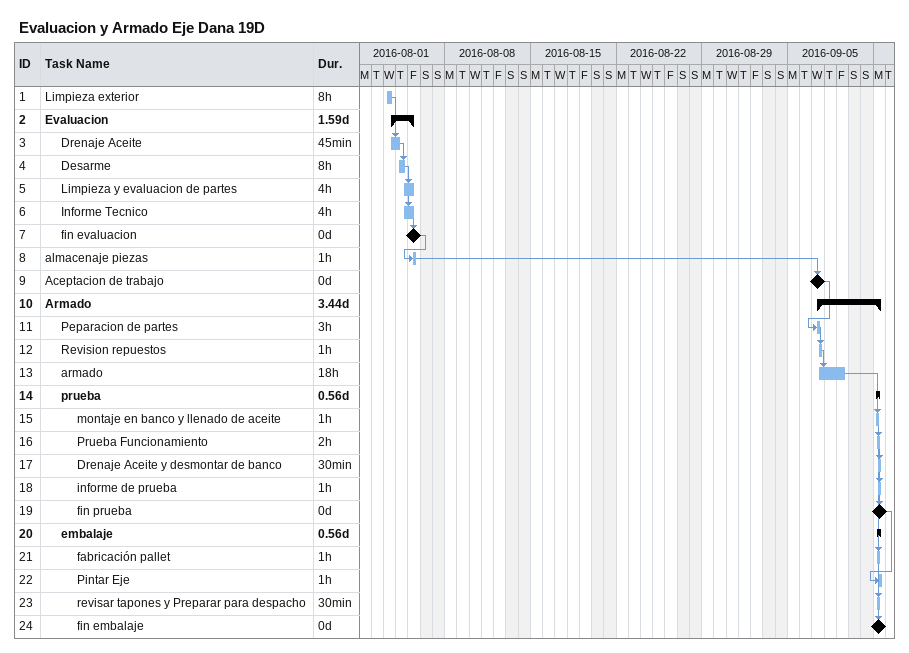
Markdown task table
Evaluacion y Armado Eje Dana 19D

| ID | Level | Task | Duration | Start | Finish | Predecessors |
|---|---|---|---|---|---|---|
| 1 | 1 | Limpieza exterior | 8h | 2016-08-03 | 2016-08-03 |  |
| 2 | 1 | **Evaluacion** | 1.59d | 2016-08-03 | 2016-08-05 |  |
| 3 | 2 | Drenaje Aceite | 45min | 2016-08-03 | 2016-08-04 | 1 |
| 4 | 2 | Desarme | 8h | 2016-08-04 | 2016-08-04 | 3 |
| 5 | 2 | Limpieza y evaluacion de partes | 4h | 2016-08-04 | 2016-08-05 | 4 |
| 6 | 2 | Informe Tecnico | 4h | 2016-08-04 | 2016-08-05 | 4 |
| 7 | 2 | fin evaluacion | 0d | 2016-08-05 | 2016-08-05 | 6 |
| 8 | 1 | almacenaje piezas | 1h | 2016-08-05 | 2016-08-05 | 7 |
| 9 | 1 | Aceptacion de trabajo | 0d | 2016-09-07 | 2016-09-07 | 8 |
| 10 | 1 | **Armado** | 3.44d | 2016-09-07 | 2016-09-12 |  |
| 11 | 2 | Peparacion de partes | 3h | 2016-09-07 | 2016-09-07 | 9 |
| 12 | 2 | Revision repuestos | 1h | 2016-09-07 | 2016-09-07 | 11 |
| 13 | 2 | armado | 18h | 2016-09-07 | 2016-09-09 | 12 |
| 14 | 2 | **prueba** | 0.56d | 2016-09-12 | 2016-09-12 |  |
| 15 | 3 | montaje en banco y llenado de aceite | 1h | 2016-09-12 | 2016-09-12 | 13 |
| 16 | 3 | Prueba Funcionamiento | 2h | 2016-09-12 | 2016-09-12 | 15 |
| 17 | 3 | Drenaje Aceite y desmontar de banco | 30min | 2016-09-12 | 2016-09-12 | 16 |
| 18 | 3 | informe de prueba | 1h | 2016-09-12 | 2016-09-12 | 17 |
| 19 | 3 | fin prueba | 0d | 2016-09-12 | 2016-09-12 | 18 |
| 20 | 2 | **embalaje** | 0.56d | 2016-09-12 | 2016-09-12 |  |
| 21 | 3 | fabricación pallet | 1h | 2016-09-12 | 2016-09-12 | 15, 16 |
| 22 | 3 | Pintar Eje | 1h | 2016-09-12 | 2016-09-12 | 19 |
| 23 | 3 | revisar tapones y Preparar para despacho | 30min | 2016-09-12 | 2016-09-12 | 21 |
| 24 | 3 | fin embalaje | 0d | 2016-09-12 | 2016-09-12 | 23 |
